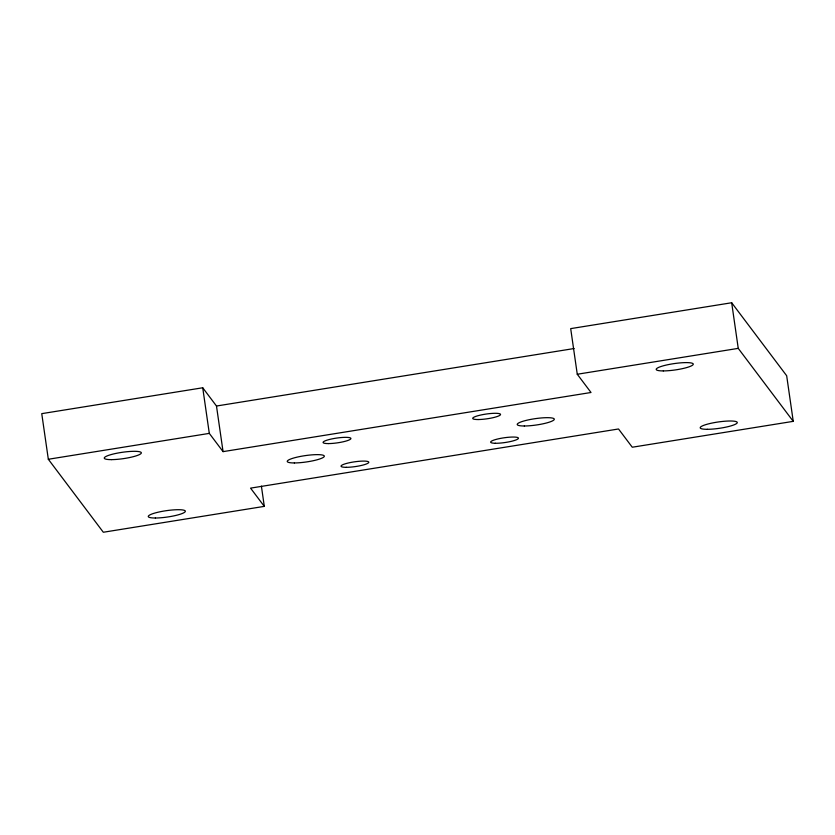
<?xml version="1.0" encoding="UTF-8"?>
<svg xmlns="http://www.w3.org/2000/svg" width="835" height="835" viewBox="0 0 835 835"><rect width="100%" height="100%" fill="white"/><g stroke="black" fill="none" stroke-linecap="round" stroke-linejoin="round"><path stroke-width="1.25" d="M264.309 506.375L250.563 488.131L618.516 428.981L632.272 447.226L793.25 421.351L786.674 375.74L731.679 302.75L570.691 328.625L577.267 374.247L591.013 392.492L223.06 451.631L216.484 406.019L202.728 387.774L41.75 413.649L48.326 459.26L103.321 532.25L264.309 506.375L261.386 486.095M216.484 406.019L574.146 348.529M48.326 459.26L209.303 433.386L223.06 451.631M577.267 374.247L738.244 348.372L793.25 421.351M731.679 302.75L738.244 348.372M202.728 387.774L209.303 433.386M707.308 429.305A18.714 3.215 -8.2 0 0 737.096 423.042A18.714 3.215 -8.2 0 0 711.869 423.094A18.714 3.215 -8.2 0 0 707.308 429.305M663.303 370.917A18.714 3.215 -8.2 0 0 693.092 364.655A18.714 3.215 -8.2 0 0 667.864 364.707A18.714 3.215 -8.2 0 0 663.303 370.917M111.358 459.626A18.714 3.215 -8.2 0 0 141.157 453.374A18.714 3.215 -8.2 0 0 115.929 453.415A18.714 3.215 -8.2 0 0 111.358 459.626M155.362 518.013A18.714 3.215 -8.2 0 0 185.161 511.761A18.714 3.215 -8.2 0 0 159.934 511.803A18.714 3.215 -8.2 0 0 155.362 518.013M478.058 419.535A14.038 2.411 -8.2 0 0 500.405 414.838A14.038 2.411 -8.2 0 0 481.482 414.87A14.038 2.411 -8.2 0 0 478.058 419.535M328.437 443.583A14.038 2.411 -8.2 0 0 350.783 438.886A14.038 2.411 -8.2 0 0 331.86 438.918A14.038 2.411 -8.2 0 0 328.437 443.583M346.337 467.318A14.038 2.411 -8.2 0 0 368.673 462.632A14.038 2.411 -8.2 0 0 349.761 462.663A14.038 2.411 -8.2 0 0 346.337 467.318M495.312 443.27A14.038 2.411 -8.2 0 0 518.159 438.751A14.038 2.411 -8.2 0 0 500.165 438.458A14.038 2.411 -8.2 0 0 495.312 443.27M524.317 425.986A18.714 3.215 -8.2 0 0 554.116 419.723A18.714 3.215 -8.2 0 0 528.889 419.775A18.714 3.215 -8.2 0 0 524.317 425.986M294.348 462.945A18.714 3.215 -8.2 0 0 324.137 456.693A18.714 3.215 -8.2 0 0 298.909 456.735A18.714 3.215 -8.2 0 0 294.348 462.945"/></g></svg>
